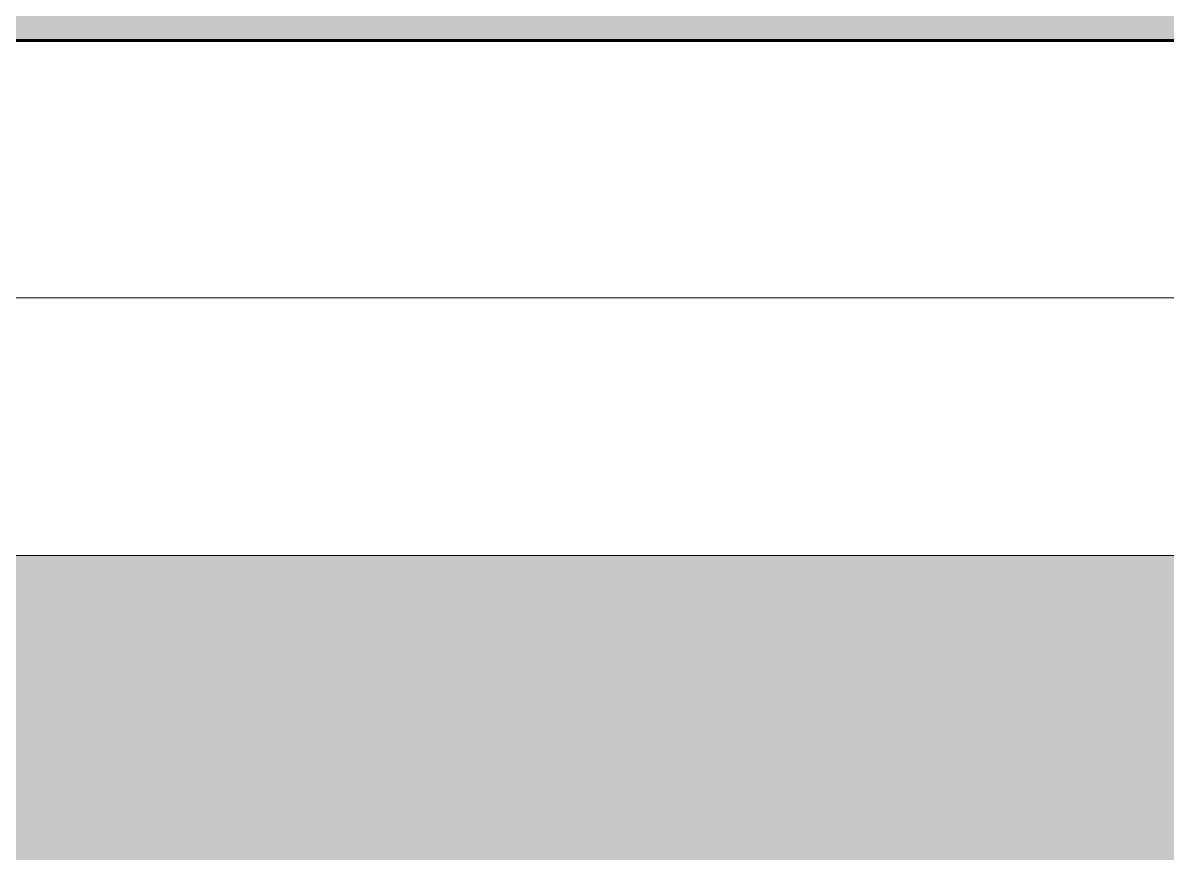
# Model space of a CAD drawing. Header units: inches. Extents: x -4061 to -1937, y 9836 to 11171.
# Drawn here: x -3431.948 to -3429.173, y 10349.618 to 10351.632 of the extents above; entities that cross this region are included whole.
import ezdxf

# ---------------------------------------------------------------- set-up
doc = ezdxf.new("R2010")
doc.units = ezdxf.units.IN
doc.header["$MEASUREMENT"] = 0
for name, color, linetype, lineweight in [('A-WALL', 113, 'Continuous', 18), ('A-WALL-PATT-6', 111, 'Continuous', 9), ('I-WALL-2', 2, 'Continuous', 60), ('S-BEAM', 12, 'Continuous', 9)]:
    doc.layers.add(name, color=color, linetype=linetype, lineweight=lineweight)
pattern_1 = [(0, (0, -1152), (20.48, 5.12), [0.845, -14.515, 0.845, -14.515, -81.92]), (0, (0, -1152), (20.48, 5.12), [-30.72, 0.845, -29.875, 0.845, -14.515, -35.84]), (0, (0, -1152), (20.48, 5.12), [-76.8, 0.845, -9.395, 0.845, -24.755]), (120, (7.68, -1149.44), (-14.67405, 15.1762003), [0.845, -14.515, 0.845, -14.515, -81.92]), (120, (7.68, -1149.44), (-14.67405, 15.1762003), [-30.72, 0.845, -29.875, 0.845, -14.515, -35.84]), (120, (7.68, -1149.44), (-14.67405, 15.1762003), [-76.8, 0.845, -9.395, 0.845, -24.755]), (240, (10.24, -1139.2), (-5.80595, -20.2962003), [0.845, -14.515, 0.845, -14.515, -81.92]), (240, (10.24, -1139.2), (-5.80595, -20.2962003), [-30.72, 0.845, -29.875, 0.845, -14.515, -35.84]), (240, (10.24, -1139.2), (-5.80595, -20.2962003), [-76.8, 0.845, -9.395, 0.845, -24.755])]

# ---------------------------------------------------------------- blocks, each defined once
blk = doc.blocks.new('Dimension Lumber - 2x10-V113-ENLARGED RCP - 1ST FLOOR PLAN - WEST')
at = {"layer": 'S-BEAM'}
h = blk.add_hatch(color=256, dxfattribs=at)
h.paths.add_polyline_path([(-41, -0.2), (-41, 0.55), (-39, 0.55), (-39, -0.2), (-23.775, -0.2), (-23.775, 0.75), (-45, 0.75), (-45, -0.2), (-42.9287, -0.2)], flags=0)
h.paths.add_polyline_path([(35.4, -0.2), (35.4, 0.75), (19.2, 0.75), (19.2, -0.2), (27.0212, -0.2)], flags=0)

msp = doc.modelspace()

# ---------------------------------------------------------------- hatches: boundary and pattern name
at = {"layer": 'A-WALL-PATT-6'}
h = msp.add_hatch(dxfattribs=at)
h.set_pattern_fill('FP_1', color=256, style=0, pattern_type=2)
h.set_pattern_definition(pattern_1)
h.paths.add_polyline_path([(-3434.7237, 10350.9644), (-3417.8987, 10350.9644), (-3417.8987, 10351.5894), (-3454.9237, 10351.5894), (-3454.9237, 10350.9644), (-3442.2315, 10350.9644)], flags=0)
h.paths.add_polyline_path([(-3712.434, 10350.9644), (-3504.2987, 10350.9644), (-3504.2987, 10351.5894), (-3822.7237, 10351.5894), (-3822.7237, 10350.9644), (-3718.1523, 10350.9644)], flags=0)
h.paths.add_polyline_path([(-3498.9237, 10350.9644), (-3494.9237, 10350.9644), (-3494.9237, 10351.5894), (-3499.5487, 10351.5894), (-3499.5487, 10350.9644)], flags=0)
h = msp.add_hatch(dxfattribs=at)
h.set_pattern_fill('FP_1', color=256, style=0, pattern_type=2)
h.set_pattern_definition(pattern_1)
h.paths.add_polyline_path([(-3500.1737, 10350.3394), (-3494.9237, 10350.3394), (-3494.9237, 10350.9644), (-3500.1737, 10350.9644), (-3500.1737, 10350.373)], flags=0)
h.paths.add_polyline_path([(-3504.9237, 10350.3394), (-3503.6737, 10350.3394), (-3503.6737, 10350.9644), (-3822.7237, 10350.9644), (-3822.7237, 10350.3394), (-3534.2051, 10350.3394)], flags=0)
h.paths.add_polyline_path([(-3417.2737, 10350.3394), (-3417.2737, 10350.9644), (-3454.9237, 10350.9644), (-3454.9237, 10350.3394), (-3426.9026, 10350.3394)], flags=0)
h = msp.add_hatch(dxfattribs=at)
h.set_pattern_fill('FP_10', color=256, style=0, pattern_type=2)
h.set_pattern_definition([(161.57, (0.32, -1151.68), (-2.560496185, -0.000537386), [0, -18.214, 2.022, 0]), (18.43, (-0.32, -1151.68), (-2.560496185, 0.000537386), [0, -18.214, 2.022, 0]), (108.43, (0.32, -1151.68), (1.27922091, -6.400876726), [6.07, -14.166]), (71.57, (-0.32, -1151.68), (1.27922091, 6.400876726), [6.07, -14.166])])
h.paths.add_polyline_path([(-3416.6487, 10346.8394), (-3413.7737, 10346.8394), (-3413.7737, 10350.3394), (-3454.9237, 10350.3394), (-3454.9237, 10346.8394), (-3421.439, 10346.8394)], flags=0)
h.paths.add_polyline_path([(-3764.1391, 10346.8394), (-3494.9237, 10346.8394), (-3494.9237, 10350.3394), (-3822.7237, 10350.3394), (-3822.7237, 10346.8394), (-3779.4681, 10346.8394)], flags=0)

# ---------------------------------------------------------------- linework, layer by layer
at = {"layer": 'A-WALL'}
for p, q in [((-3454.9237, 10350.9644), (-3417.8987, 10350.9644)), ((-3454.9237, 10350.3394), (-3417.2737, 10350.3394))]:
    msp.add_line(p, q, dxfattribs=at)
at = {"layer": 'I-WALL-2'}
msp.add_line((-3454.9237, 10351.5894), (-3418.5237, 10351.5894), dxfattribs=at)

# ---------------------------------------------------------------- block references
at = {"layer": 'S-BEAM'}
msp.add_blockref('Dimension Lumber - 2x10-V113-ENLARGED RCP - 1ST FLOOR PLAN - WEST', (-3453.9237, 10351.7894), dxfattribs=at)

doc.saveas('drawing.dxf')
